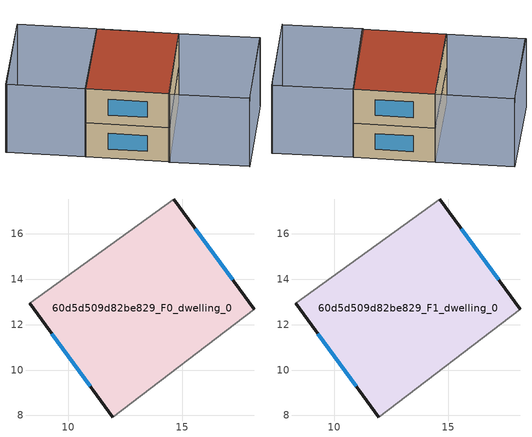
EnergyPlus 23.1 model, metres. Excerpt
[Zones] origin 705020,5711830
60d5d509d82be829_F0_dwelling_0
 floor ground (EU_floor_Construction): 14.64,17.53 18.18,12.68 11.95,7.93 8.29,12.94 z0
 wall outside (EU_wall_Construction): 18.18,12.68 14.64,17.53 / 8.29,12.94 11.95,7.93 z0:3
 wall adiabatic (EU_wall_Construction): 14.64,17.53 8.29,12.94 / 11.95,7.93 18.18,12.68 z0:3
 window (EU_Window_Construction): 17.23,13.98 15.59,16.23 / 9.27,11.59 10.96,9.28 z0.81:2.19
60d5d509d82be829_F1_dwelling_0
 floor to 60d5d509d82be829_F0_dwelling_0 (EU_floor_Construction): 14.64,17.53 18.18,12.68 11.95,7.93 8.29,12.94 z3
 wall outside (EU_wall_Construction): 18.18,12.68 14.64,17.53 / 8.29,12.94 11.95,7.93 z3:6
 wall adiabatic (EU_wall_Construction): 14.64,17.53 8.29,12.94 / 11.95,7.93 18.18,12.68 z3:6
 window (EU_Window_Construction): 17.23,13.98 15.59,16.23 / 9.27,11.59 10.96,9.28 z3.81:5.19
 roof outside (EU_roof_Construction): 18.18,12.68 14.64,17.53 8.29,12.94 11.95,7.93 z6
shading: 15.36,3.17 21.69,7.86 / 11.22,22.26 4.89,17.61 / 21.74,7.9 15.41,3.18 / 15.41,3.18 11.85,7.97 / 11.85,7.97 18.18,12.68 / 18.18,12.68 21.74,7.9 / 11.19,22.26 14.64,17.53 / 14.64,17.53 8.3,12.92 / 8.3,12.92 4.86,17.65 / 4.86,17.65 11.19,22.26 z0:6
[Building]
EU S2 Campaign: North Axis=0; Terrain=City; Solar Distribution=FullExterior
[Site:Location]
London: Latitude=51.5; Longitude=-0.5; Time Zone=0; Elevation=25
[SizingPeriod:WeatherFileDays]
AnnualSizingPeriod: Begin Month=1; Begin Day of Month=1; End Month=12; End Day of Month=31; Day of Week for Start Day=Monday; Use Weather File Daylight Saving Period=No; Use Weather File Rain and Snow Indicators=No
[MATERIAL]
EU_InternalMass_Material: Roughness=MediumRough; Thickness=0.1; Conductivity=1; Density=1800; Specific Heat=900; Thermal Absorptance=0.9; Solar Absorptance=0.7; Visible Absorptance=0.7
[MATERIAL:NOMASS] Roughness=MediumRough; Thermal Absorptance=0.9; Solar Absorptance=0.7; Visible Absorptance=0.7
Name | Thermal Resistance
EU_wall_NoMass | 0.735294
EU_roof_NoMass | 0.520833
EU_floor_NoMass | 1.81159
[WINDOWMATERIAL:SIMPLEGLAZINGSYSTEM]
EU_Window_SimpleGlazing: UFactor=3.92; Solar Heat Gain Coefficient=0.85; Visible Transmittance=0.85
[CONSTRUCTION]
EU_wall_Construction: EU_wall_NoMass
EU_roof_Construction: EU_roof_NoMass
EU_floor_Construction: EU_floor_NoMass
EU_Window_Construction: EU_Window_SimpleGlazing
EU_InternalMass_Construction: EU_InternalMass_Material
[ZONE] Type=1; Multiplier=1; Ceiling Height=autocalculate; Volume=143.408; Floor Area=autocalculate; Part of Total Floor Area=Yes
60d5d509d82be829_F0_dwelling_0; 60d5d509d82be829_F1_dwelling_0
[INTERNALMASS] Construction=EU_InternalMass_Construction; Surface Area=47.8028
Name | Zone or ZoneList
60d5d509d82be829_F0_dwelling_0_EU_InternalMass | 60d5d509d82be829_F0_dwelling_0
60d5d509d82be829_F1_dwelling_0_EU_InternalMass | 60d5d509d82be829_F1_dwelling_0
[OTHEREQUIPMENT] Fuel Type=Electricity; Design Level Calculation Method=Watts/Area; Power per Zone Floor Area=1; Fraction Latent=0; Fraction Radiant=0; Fraction Lost=0; Carbon Dioxide Generation Rate=0; EndUse Subcategory=EU_Step8_InternalGains
Name | Zone or ZoneList or Space or SpaceList | Schedule
EU_Step8_InternalGain_60d5d509d82be829_F0_dwelling_0_f000 | 60d5d509d82be829_F0_dwelling_0 | EU_Step8_GainSchedule_60d5d509d82be829_F0_dwelling_0_f000
EU_Step8_InternalGain_60d5d509d82be829_F1_dwelling_0_f000 | 60d5d509d82be829_F1_dwelling_0 | EU_Step8_GainSchedule_60d5d509d82be829_F1_dwelling_0_f000
[ZONEVENTILATION:DESIGNFLOWRATE] Schedule=EU_AlwaysOn; Design Flow Rate Calculation Method=AirChanges/Hour; Air Changes per Hour=0.48; Ventilation Type=Natural; Fan Pressure Rise=0; Fan Total Efficiency=1; Constant Term Coefficient=1; Temperature Term Coefficient=0; Velocity Term Coefficient=0; Velocity Squared Term Coefficient=0; Minimum Indoor Temperature=-100; Maximum Indoor Temperature=100; Delta Temperature=-100; Minimum Outdoor Temperature=-100; Maximum Outdoor Temperature=100; Maximum Wind Speed=40
Name | Zone or ZoneList or Space or SpaceList
EU_ConstantAir_60d5d509d82be829_F0_dwelling_0 | 60d5d509d82be829_F0_dwelling_0
EU_ConstantAir_60d5d509d82be829_F1_dwelling_0 | 60d5d509d82be829_F1_dwelling_0
[HVACTEMPLATE:THERMOSTAT] Constant Heating Setpoint=20; Constant Cooling Setpoint=50
EU_HeatOnly_60d5d509d82be829_F0_dwelling_0; EU_HeatOnly_60d5d509d82be829_F1_dwelling_0
[HVACTEMPLATE:ZONE:IDEALLOADSAIRSYSTEM] System Availability Schedule=EU_AlwaysOn; Maximum Heating Supply Air Temperature=50; Minimum Cooling Supply Air Temperature=13; Maximum Heating Supply Air Humidity Ratio=0.0156; Minimum Cooling Supply Air Humidity Ratio=0.0077; Heating Limit=NoLimit; Cooling Limit=NoLimit; Heating Availability Schedule=EU_AlwaysOn; Cooling Availability Schedule=EU_CoolingOff; Dehumidification Control Type=ConstantSensibleHeatRatio; Cooling Sensible Heat Ratio=0.7; Dehumidification Setpoint=60; Humidification Control Type=None; Humidification Setpoint=30; Outdoor Air Method=None; Outdoor Air Flow Rate per Person=0.00944; Outdoor Air Flow Rate per Zone Floor Area=0; Outdoor Air Flow Rate per Zone=0; Demand Controlled Ventilation Type=None; Outdoor Air Economizer Type=NoEconomizer; Heat Recovery Type=None; Sensible Heat Recovery Effectiveness=0.7; Latent Heat Recovery Effectiveness=0.65
Name | Template Thermostat
60d5d509d82be829_F0_dwelling_0 | EU_HeatOnly_60d5d509d82be829_F0_dwelling_0
60d5d509d82be829_F1_dwelling_0 | EU_HeatOnly_60d5d509d82be829_F1_dwelling_0
[SIZING:ZONE] Zone Cooling Design Supply Air Temperature Input Method=SupplyAirTemperature; Zone Cooling Design Supply Air Temperature=13; Zone Heating Design Supply Air Temperature Input Method=SupplyAirTemperature; Zone Heating Design Supply Air Temperature=50; Zone Cooling Design Supply Air Humidity Ratio=0.008; Zone Heating Design Supply Air Humidity Ratio=0.008; Cooling Design Air Flow Method=DesignDay; Cooling Design Air Flow Rate=0; Cooling Minimum Air Flow per Zone Floor Area=0.000762; Cooling Minimum Air Flow=0; Cooling Minimum Air Flow Fraction=0.2; Heating Design Air Flow Method=DesignDay; Heating Design Air Flow Rate=0; Heating Maximum Air Flow per Zone Floor Area=0.002032; Heating Maximum Air Flow=0.141576; Heating Maximum Air Flow Fraction=0.3; Account for Dedicated Outdoor Air System=No; Dedicated Outdoor Air System Control Strategy=NeutralSupplyAir; Dedicated Outdoor Air Low Setpoint Temperature for Design=autosize; Dedicated Outdoor Air High Setpoint Temperature for Design=autosize; Zone Load Sizing Method=Sensible Load Only No Latent Load; Zone Latent Cooling Design Supply Air Humidity Ratio Input Method=HumidityRatioDifference; Zone Cooling Design Supply Air Humidity Ratio Difference=0.005; Zone Latent Heating Design Supply Air Humidity Ratio Input Method=HumidityRatioDifference; Zone Humidification Design Supply Air Humidity Ratio Difference=0.005
60d5d509d82be829_F0_dwelling_0; 60d5d509d82be829_F1_dwelling_0
[SCHEDULE:CONSTANT]
Name | Hourly Value
EU_AlwaysOn | 1
EU_CoolingOff | 0
[SCHEDULE:FILE] Column Number=1; Rows to Skip at Top=0; Number of Hours of Data=8760; Column Separator=Comma; Interpolate to Timestep=No; Minutes per Item=60; Adjust Schedule for Daylight Savings=Yes
Name | File
EU_Step8_GainSchedule_60d5d509d82be829_F0_dwelling_0_f000 | ../../schedules/60d5d509d82be829/60d5d509d82be829_F0_dwelling_0_f000_gain.csv
EU_Step8_GainSchedule_60d5d509d82be829_F1_dwelling_0_f000 | ../../schedules/60d5d509d82be829/60d5d509d82be829_F1_dwelling_0_f000_gain.csv
